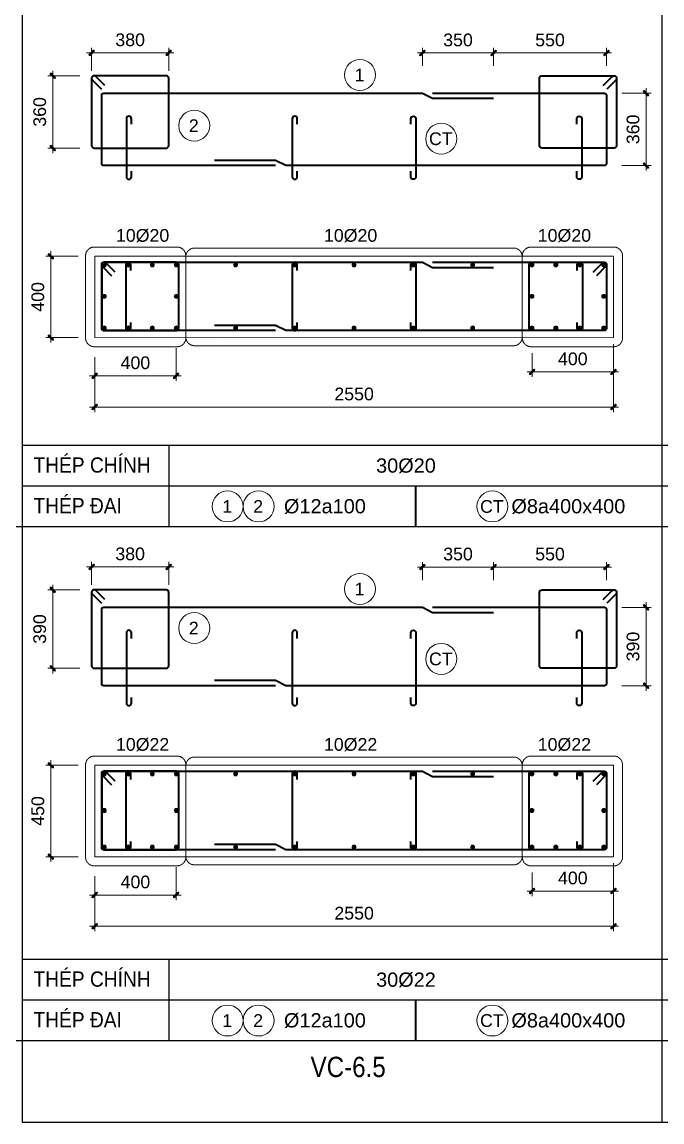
# Model space of a CAD drawing. Header units: millimetres. Extents: x -146909 to 4830753, y -683702 to -336947.
# Drawn here: x 4730906 to 4734052, y -446305 to -440897 of the extents above; entities that cross this region are included whole.
import ezdxf
from ezdxf.enums import TextEntityAlignment as Align

# ---------------------------------------------------------------- set-up
doc = ezdxf.new("R2010")
doc.units = ezdxf.units.MM
doc.header["$MEASUREMENT"] = 0
doc.linetypes.add('HIDDEN', pattern=[0.375, 0.25, -0.125])
doc.layers.get('0').update_dxf_attribs({"lineweight": 9})
doc.layers.get('Defpoints').update_dxf_attribs({"color": 10, "lineweight": 0})
for name, color, linetype, lineweight in [("'S_General_Cont_1 Thin", 1, 'Continuous', 18), ("'S_General_Text_3_Member name", 3, 'Continuous', 35), ('CDAI', 3, 'Continuous', 40), ('chunho.q', 1, 'Continuous', 13), ('CTHEP', 4, 'Continuous', 50), ('DBAO', 2, 'Continuous', 13), ('DMo', 9, 'HIDDEN', 9), ('KTH', 154, 'Continuous', 9), ('STICK', 1, 'Continuous', 9)]:
    doc.layers.add(name, color=color, linetype=linetype, lineweight=lineweight)
for name, color, linetype in [('DM', 1, 'Continuous'), ('TBL', 1, 'Continuous'), ('TX', 214, 'Continuous')]:
    doc.layers.add(name, color=color, linetype=linetype)
doc.styles.add('arial', font='arial.ttf', dxfattribs={"width": 0.85})
doc.styles.add('TTP-HelCon', font='arial.ttf')
doc.dimstyles.new('TTP-25', dxfattribs={"dimscale": 25, "dimtxt": 2.5, "dimasz": 1, "dimexe": 1, "dimexo": 1, "dimgap": 0.09, "dimtad": 0, "dimdec": 4, "dimrnd": 10, "dimzin": 9, "dimdsep": 46, "dimtxsty": 'TTP-HelCon', "dimblk": 'Stick', "dimcen": 0.09, "dimdle": 1.5, "dimclrd": 256, "dimclre": 256, "dimclrt": 1, "dimadec": 0, "dimazin": 0, "dimtfac": 1, "dimtdec": 4, "dimtmove": 0, "dimatfit": 3, "dimldrblk": 'ARCHTICK', "dimfxl": 1, "dimtvp": 1, "dimtolj": 1, "dimtzin": 0, "dimarcsym": 0})

# ---------------------------------------------------------------- blocks, each defined once
blk = doc.blocks.new('sign of slab')
at = {"layer": "'S_General_Cont_1 Thin"}
blk.add_circle((-10, 0), 475, dxfattribs=at)
at = {"layer": "'S_General_Text_3_Member name", "style": 'arial'}
blk.add_attdef('S', text='', height=250, dxfattribs=at).set_placement((-23, -1), align=Align.MIDDLE_CENTER)
blk = doc.blocks.new('Stick')
at = {"layer": 'STICK'}
h = blk.add_hatch(color=256, dxfattribs=at)
edge = h.paths.add_edge_path()
edge.add_line((0.3, 0.5), (-0.5, -0.3))
edge.add_arc((-0.4, -0.4), 0.141, 135, 315)
edge.add_line((-0.3, -0.5), (0.5, 0.3))
edge.add_arc((0.4, 0.4), 0.141, 315, 495)
blk.add_line((1, 0), (-1, 0), dxfattribs=at)
blk.add_lwpolyline([(0.3, 0.5), (-0.5, -0.3, 1), (-0.3, -0.5), (0.5, 0.3, 1), (0.3, 0.5, 1)], format="xyb", dxfattribs=at)
blk = doc.blocks.new('*D236')
at = {"layer": 'Defpoints', "color": 0, "transparency": 16777216}
for p in [(400, -26.3), (0, -71.3), (0, -188.1)]:
    blk.add_point(p, dxfattribs=at)
at = {"layer": 'KTH', "lineweight": -2, "transparency": 16777216}
for p, q in [((400, -51.3), (400, -213.1)), ((0, -96.3), (0, -213.1)), ((375, -188.1), (25, -188.1))]:
    blk.add_line(p, q, dxfattribs=at)
at = {"layer": 'KTH', "lineweight": -2, "transparency": 16777216, "xscale": 25, "yscale": 25, "zscale": 25, "rotation": 180}
blk.add_blockref('Stick', (0, -188.1), dxfattribs=at)
at = {"layer": 'KTH', "lineweight": -2, "transparency": 16777216, "xscale": 25, "yscale": 25, "zscale": 25}
blk.add_blockref('Stick', (400, -188.1), dxfattribs=at)
at = {"layer": 'KTH', "color": 1, "transparency": 16777216, "insert": (200, -124.3), "char_height": 62.5, "attachment_point": 5, "style": 'TTP-HelCon'}
blk.add_mtext('\\A1;400', dxfattribs=at)
blk = doc.blocks.new('_ArchTick')
at = {"color": 0, "linetype": 'ByBlock', "const_width": 0.15}
blk.add_lwpolyline([(-0.5, -0.5), (0.5, 0.5)], dxfattribs=at)
blk = doc.blocks.new('*D237')
at = {"layer": 'Defpoints', "color": 0, "transparency": 16777216}
for p in [(2150, -51.9), (2550, -6.9), (2150, -168.7)]:
    blk.add_point(p, dxfattribs=at)
at = {"layer": 'KTH', "lineweight": -2, "transparency": 16777216}
for p, q in [((2550, -31.9), (2550, -193.7)), ((2150, -76.9), (2150, -193.7)), ((2525, -168.7), (2175, -168.7))]:
    blk.add_line(p, q, dxfattribs=at)
at = {"layer": 'KTH', "lineweight": -2, "transparency": 16777216, "xscale": 25, "yscale": 25, "zscale": 25, "rotation": 180}
blk.add_blockref('Stick', (2150, -168.7), dxfattribs=at)
at = {"layer": 'KTH', "lineweight": -2, "transparency": 16777216, "xscale": 25, "yscale": 25, "zscale": 25}
blk.add_blockref('Stick', (2550, -168.7), dxfattribs=at)
at = {"layer": 'KTH', "color": 1, "transparency": 16777216, "insert": (2350, -104.9), "char_height": 62.5, "attachment_point": 5, "style": 'TTP-HelCon'}
blk.add_mtext('\\A1;400', dxfattribs=at)
blk = doc.blocks.new('*D238')
at = {"layer": 'Defpoints', "color": 0, "transparency": 16777216}
for p in [(0, -135.3), (2550, -112.8), (2550, -341.6)]:
    blk.add_point(p, dxfattribs=at)
at = {"layer": 'KTH', "lineweight": -2, "transparency": 16777216}
for p, q in [((0, -160.3), (0, -366.6)), ((2550, -137.8), (2550, -366.6)), ((25, -341.6), (2525, -341.6))]:
    blk.add_line(p, q, dxfattribs=at)
at = {"layer": 'KTH', "lineweight": -2, "transparency": 16777216, "xscale": 25, "yscale": 25, "zscale": 25, "rotation": 180}
blk.add_blockref('Stick', (0, -341.6), dxfattribs=at)
at = {"layer": 'KTH', "lineweight": -2, "transparency": 16777216, "xscale": 25, "yscale": 25, "zscale": 25}
blk.add_blockref('Stick', (2550, -341.6), dxfattribs=at)
at = {"layer": 'KTH', "color": 1, "transparency": 16777216, "insert": (1275, -277.8), "char_height": 62.5, "attachment_point": 5, "style": 'TTP-HelCon'}
blk.add_mtext('\\A1;2550', dxfattribs=at)
blk = doc.blocks.new('*D239')
at = {"layer": 'Defpoints', "color": 0, "transparency": 16777216}
for p in [(-55.8, 400), (-215.7, 0), (-55.8, 0)]:
    blk.add_point(p, dxfattribs=at)
at = {"layer": 'KTH', "lineweight": -2, "transparency": 16777216}
for p, q in [((-80.8, 400), (-240.7, 400)), ((-215.7, 375), (-215.7, 25)), ((-80.8, 0), (-240.7, 0))]:
    blk.add_line(p, q, dxfattribs=at)
at = {"layer": 'KTH', "lineweight": -2, "transparency": 16777216, "xscale": 25, "yscale": 25, "zscale": 25}
for p, rotation in [((-215.7, 400), 90), ((-215.7, 0), 270)]:
    blk.add_blockref('Stick', p, dxfattribs=dict(at, rotation=rotation))
at = {"layer": 'KTH', "color": 1, "transparency": 16777216, "insert": (-279.5, 200), "char_height": 62.5, "attachment_point": 5, "rotation": 90, "style": 'TTP-HelCon'}
blk.add_mtext('\\A1;400', dxfattribs=at)
blk = doc.blocks.new('*U201')
at = {"layer": 'CTHEP', "ltscale": 0.02, "const_width": 10}
blk.add_lwpolyline([(0, 5, -1), (0, -5, -1)], format="xyb", close=True, dxfattribs=at)
at = {"layer": 'Defpoints', "color": 1}
blk.add_circle((0, 0), 10, dxfattribs=at)
blk = doc.blocks.new('*U202')
at = {"layer": 'CDAI', "color": 0, "linetype": 'ByBlock', "lineweight": -2, "transparency": 16777216}
for p in [(0, 0), (118, 0), (236, 0), (354, 0)]:
    blk.add_blockref('*U201', p, dxfattribs=at)
blk = doc.blocks.new('*U199')
at = {"layer": 'CTHEP', "ltscale": 0.02, "const_width": 10}
blk.add_lwpolyline([(0, 5, -1), (0, -5, -1)], format="xyb", close=True, dxfattribs=at)
at = {"layer": 'Defpoints', "color": 1}
blk.add_circle((0, 0), 10, dxfattribs=at)
blk = doc.blocks.new('*U200')
at = {"layer": 'CDAI', "color": 0, "linetype": 'ByBlock', "lineweight": -2, "transparency": 16777216}
blk.add_blockref('*U199', (0, 0), dxfattribs=at)
blk = doc.blocks.new('*U203')
at = {"layer": 'CTHEP', "ltscale": 0.02, "const_width": 10}
blk.add_lwpolyline([(0, 5, -1), (0, -5, -1)], format="xyb", close=True, dxfattribs=at)
at = {"layer": 'Defpoints', "color": 1}
blk.add_circle((0, 0), 10, dxfattribs=at)
blk = doc.blocks.new('*U204')
at = {"layer": 'CDAI', "color": 0, "linetype": 'ByBlock', "lineweight": -2, "transparency": 16777216}
for p in [(0, 0), (118, 0), (236, 0), (354, 0)]:
    blk.add_blockref('*U203', p, dxfattribs=at)
blk = doc.blocks.new('*U205')
at = {"layer": 'CTHEP', "ltscale": 0.02, "const_width": 10}
blk.add_lwpolyline([(0, 5, -1), (0, -5, -1)], format="xyb", close=True, dxfattribs=at)
at = {"layer": 'Defpoints', "color": 1}
blk.add_circle((0, 0), 10, dxfattribs=at)
blk = doc.blocks.new('*U206')
at = {"layer": 'CDAI', "color": 0, "linetype": 'ByBlock', "lineweight": -2, "transparency": 16777216}
blk.add_blockref('*U205', (0, 0), dxfattribs=at)
blk = doc.blocks.new('*U209')
at = {"layer": 'CTHEP', "ltscale": 0.02, "const_width": 10}
blk.add_lwpolyline([(0, 5, -1), (0, -5, -1)], format="xyb", close=True, dxfattribs=at)
at = {"layer": 'Defpoints', "color": 1}
blk.add_circle((0, 0), 10, dxfattribs=at)
blk = doc.blocks.new('*U210')
at = {"layer": 'CDAI', "color": 0, "linetype": 'ByBlock', "lineweight": -2, "transparency": 16777216}
for p in [(0, 0), (118, 0), (236, 0), (354, 0)]:
    blk.add_blockref('*U209', p, dxfattribs=at)
blk = doc.blocks.new('*U207')
at = {"layer": 'CTHEP', "ltscale": 0.02, "const_width": 10}
blk.add_lwpolyline([(0, 5, -1), (0, -5, -1)], format="xyb", close=True, dxfattribs=at)
at = {"layer": 'Defpoints', "color": 1}
blk.add_circle((0, 0), 10, dxfattribs=at)
blk = doc.blocks.new('*U208')
at = {"layer": 'CDAI', "color": 0, "linetype": 'ByBlock', "lineweight": -2, "transparency": 16777216}
blk.add_blockref('*U207', (0, 0), dxfattribs=at)
blk = doc.blocks.new('*U211')
at = {"layer": 'CTHEP', "ltscale": 0.02, "const_width": 10}
blk.add_lwpolyline([(0, 5, -1), (0, -5, -1)], format="xyb", close=True, dxfattribs=at)
at = {"layer": 'Defpoints', "color": 1}
blk.add_circle((0, 0), 10, dxfattribs=at)
blk = doc.blocks.new('*U212')
at = {"layer": 'CDAI', "color": 0, "linetype": 'ByBlock', "lineweight": -2, "transparency": 16777216}
for p in [(0, 0), (118, 0), (236, 0), (354, 0)]:
    blk.add_blockref('*U211', p, dxfattribs=at)
blk = doc.blocks.new('*U197')
at = {"layer": 'CTHEP', "ltscale": 0.02, "const_width": 10}
blk.add_lwpolyline([(0, 5, -1), (0, -5, -1)], format="xyb", close=True, dxfattribs=at)
at = {"layer": 'Defpoints', "color": 1}
blk.add_circle((0, 0), 10, dxfattribs=at)
blk = doc.blocks.new('*U198')
at = {"layer": 'CDAI', "color": 0, "linetype": 'ByBlock', "lineweight": -2, "transparency": 16777216}
blk.add_blockref('*U197', (0, 0), dxfattribs=at)
blk = doc.blocks.new('*U193')
at = {"layer": 'CTHEP', "ltscale": 0.02, "const_width": 10}
blk.add_lwpolyline([(0, 5, -1), (0, -5, -1)], format="xyb", close=True, dxfattribs=at)
at = {"layer": 'Defpoints', "color": 1}
blk.add_circle((0, 0), 10, dxfattribs=at)
blk = doc.blocks.new('*U194')
at = {"layer": 'CDAI', "color": 0, "linetype": 'ByBlock', "lineweight": -2, "transparency": 16777216}
for p in [(0, 0), (291.25, 0), (582.5, 0), (873.75, 0), (1165, 0), (1456.25, 0), (1747.5, 0)]:
    blk.add_blockref('*U193', p, dxfattribs=at)
blk = doc.blocks.new('*U195')
at = {"layer": 'CTHEP', "ltscale": 0.02, "const_width": 10}
blk.add_lwpolyline([(0, 5, -1), (0, -5, -1)], format="xyb", close=True, dxfattribs=at)
at = {"layer": 'Defpoints', "color": 1}
blk.add_circle((0, 0), 10, dxfattribs=at)
blk = doc.blocks.new('*U196')
at = {"layer": 'CDAI', "color": 0, "linetype": 'ByBlock', "lineweight": -2, "transparency": 16777216}
for p in [(0, 0), (291.25, 0), (582.5, 0), (873.75, 0), (1165, 0), (1456.25, 0), (1747.5, 0)]:
    blk.add_blockref('*U195', p, dxfattribs=at)
blk = doc.blocks.new('*D240')
at = {"layer": 'Defpoints', "color": 0, "transparency": 16777216}
for p in [(2515.5, 1399.2), (1960.6, 1310.4), (2515.5, 1310.4)]:
    blk.add_point(p, dxfattribs=at)
at = {"layer": 'KTH', "lineweight": -2, "transparency": 16777216}
for p, q in [((1960.6, 1335.4), (1960.6, 1424.2)), ((2515.5, 1335.4), (2515.5, 1424.2)), ((1985.6, 1399.2), (2490.5, 1399.2))]:
    blk.add_line(p, q, dxfattribs=at)
at = {"layer": 'KTH', "lineweight": -2, "transparency": 16777216, "xscale": 25, "yscale": 25, "zscale": 25, "rotation": 180}
blk.add_blockref('Stick', (1960.6, 1399.2), dxfattribs=at)
at = {"layer": 'KTH', "lineweight": -2, "transparency": 16777216, "xscale": 25, "yscale": 25, "zscale": 25}
blk.add_blockref('Stick', (2515.5, 1399.2), dxfattribs=at)
at = {"layer": 'KTH', "color": 1, "transparency": 16777216, "insert": (2238, 1463), "char_height": 62.5, "attachment_point": 5, "style": 'TTP-HelCon'}
blk.add_mtext('\\A1;550', dxfattribs=at)
blk = doc.blocks.new('*D241')
at = {"layer": 'Defpoints', "color": 0, "transparency": 16777216}
for p in [(1610.8, 1399.2), (1610.8, 1310.4), (1960.6, 1310.4)]:
    blk.add_point(p, dxfattribs=at)
at = {"layer": 'KTH', "lineweight": -2, "transparency": 16777216}
for p, q in [((1610.8, 1335.4), (1610.8, 1424.2)), ((1960.6, 1335.4), (1960.6, 1424.2)), ((1935.6, 1399.2), (1635.8, 1399.2))]:
    blk.add_line(p, q, dxfattribs=at)
at = {"layer": 'KTH', "lineweight": -2, "transparency": 16777216, "xscale": 25, "yscale": 25, "zscale": 25, "rotation": 180}
blk.add_blockref('Stick', (1610.8, 1399.2), dxfattribs=at)
at = {"layer": 'KTH', "lineweight": -2, "transparency": 16777216, "xscale": 25, "yscale": 25, "zscale": 25}
blk.add_blockref('Stick', (1960.6, 1399.2), dxfattribs=at)
at = {"layer": 'KTH', "color": 1, "transparency": 16777216, "insert": (1785.7, 1463), "char_height": 62.5, "attachment_point": 5, "style": 'TTP-HelCon'}
blk.add_mtext('\\A1;350', dxfattribs=at)
blk = doc.blocks.new('*D242')
at = {"layer": 'Defpoints', "color": 0, "transparency": 16777216}
for p in [(2565.3, 1201.3), (2565.3, 845.8), (2710.1, 845.8)]:
    blk.add_point(p, dxfattribs=at)
at = {"layer": 'KTH', "lineweight": -2, "transparency": 16777216}
for p, q in [((2590.3, 1201.3), (2735.1, 1201.3)), ((2710.1, 1176.3), (2710.1, 870.8)), ((2590.3, 845.8), (2735.1, 845.8))]:
    blk.add_line(p, q, dxfattribs=at)
at = {"layer": 'KTH', "lineweight": -2, "transparency": 16777216, "xscale": 25, "yscale": 25, "zscale": 25}
for p, rotation in [((2710.1, 1201.3), 90), ((2710.1, 845.8), 270)]:
    blk.add_blockref('Stick', p, dxfattribs=dict(at, rotation=rotation))
at = {"layer": 'KTH', "color": 1, "transparency": 16777216, "insert": (2646.2, 1023.6), "char_height": 62.5, "attachment_point": 5, "rotation": 90, "style": 'TTP-HelCon'}
blk.add_mtext('\\A1;360', dxfattribs=at)
blk = doc.blocks.new('*D243')
at = {"layer": 'Defpoints', "color": 0, "transparency": 16777216}
for p in [(-47.9, 1287.2), (-206.2, 931.7), (-47.9, 931.7)]:
    blk.add_point(p, dxfattribs=at)
at = {"layer": 'KTH', "lineweight": -2, "transparency": 16777216}
for p, q in [((-72.9, 1287.2), (-231.2, 1287.2)), ((-206.2, 1262.2), (-206.2, 956.7)), ((-72.9, 931.7), (-231.2, 931.7))]:
    blk.add_line(p, q, dxfattribs=at)
at = {"layer": 'KTH', "lineweight": -2, "transparency": 16777216, "xscale": 25, "yscale": 25, "zscale": 25}
for p, rotation in [((-206.2, 1287.2), 90), ((-206.2, 931.7), 270)]:
    blk.add_blockref('Stick', p, dxfattribs=dict(at, rotation=rotation))
at = {"layer": 'KTH', "color": 1, "transparency": 16777216, "insert": (-270.1, 1109.5), "char_height": 62.5, "attachment_point": 5, "rotation": 90, "style": 'TTP-HelCon'}
blk.add_mtext('\\A1;360', dxfattribs=at)
blk = doc.blocks.new('*D244')
at = {"layer": 'Defpoints', "color": 0, "transparency": 16777216}
for p in [(363.7, 1399.9), (-15.3, 1287.2), (363.7, 1287.2)]:
    blk.add_point(p, dxfattribs=at)
at = {"layer": 'KTH', "lineweight": -2, "transparency": 16777216}
for p, q in [((-15.3, 1312.2), (-15.3, 1424.9)), ((363.7, 1312.2), (363.7, 1424.9)), ((9.7, 1399.9), (338.7, 1399.9))]:
    blk.add_line(p, q, dxfattribs=at)
at = {"layer": 'KTH', "lineweight": -2, "transparency": 16777216, "xscale": 25, "yscale": 25, "zscale": 25, "rotation": 180}
blk.add_blockref('Stick', (-15.3, 1399.9), dxfattribs=at)
at = {"layer": 'KTH', "lineweight": -2, "transparency": 16777216, "xscale": 25, "yscale": 25, "zscale": 25}
blk.add_blockref('Stick', (363.7, 1399.9), dxfattribs=at)
at = {"layer": 'KTH', "color": 1, "transparency": 16777216, "insert": (174.2, 1463.7), "char_height": 62.5, "attachment_point": 5, "style": 'TTP-HelCon'}
blk.add_mtext('\\A1;380', dxfattribs=at)
blk = doc.blocks.new('*D116')
at = {"layer": 'Defpoints', "color": 0, "transparency": 16777216}
for p in [(4475169.2, -464851), (4474769.2, -464896), (4474769.2, -465012.8)]:
    blk.add_point(p, dxfattribs=at)
at = {"layer": 'KTH', "lineweight": -2, "transparency": 16777216}
for p, q in [((4475169.2, -464876), (4475169.2, -465037.8)), ((4474769.2, -464921), (4474769.2, -465037.8)), ((4475144.2, -465012.8), (4474794.2, -465012.8))]:
    blk.add_line(p, q, dxfattribs=at)
at = {"layer": 'KTH', "lineweight": -2, "transparency": 16777216, "xscale": 25, "yscale": 25, "zscale": 25, "rotation": 180}
blk.add_blockref('Stick', (4474769.2, -465012.8), dxfattribs=at)
at = {"layer": 'KTH', "lineweight": -2, "transparency": 16777216, "xscale": 25, "yscale": 25, "zscale": 25}
blk.add_blockref('Stick', (4475169.2, -465012.8), dxfattribs=at)
at = {"layer": 'KTH', "color": 1, "transparency": 16777216, "insert": (4474969.2, -464949), "char_height": 62.5, "attachment_point": 5, "style": 'TTP-HelCon'}
blk.add_mtext('\\A1;400', dxfattribs=at)
blk = doc.blocks.new('*D117')
at = {"layer": 'Defpoints', "color": 0, "transparency": 16777216}
for p in [(4477319.2, -464831.5), (4476919.2, -464876.5), (4476919.2, -464993.3)]:
    blk.add_point(p, dxfattribs=at)
at = {"layer": 'KTH', "lineweight": -2, "transparency": 16777216}
for p, q in [((4477319.2, -464856.5), (4477319.2, -465018.3)), ((4476919.2, -464901.5), (4476919.2, -465018.3)), ((4477294.2, -464993.3), (4476944.2, -464993.3))]:
    blk.add_line(p, q, dxfattribs=at)
at = {"layer": 'KTH', "lineweight": -2, "transparency": 16777216, "xscale": 25, "yscale": 25, "zscale": 25, "rotation": 180}
blk.add_blockref('Stick', (4476919.2, -464993.3), dxfattribs=at)
at = {"layer": 'KTH', "lineweight": -2, "transparency": 16777216, "xscale": 25, "yscale": 25, "zscale": 25}
blk.add_blockref('Stick', (4477319.2, -464993.3), dxfattribs=at)
at = {"layer": 'KTH', "color": 1, "transparency": 16777216, "insert": (4477119.2, -464929.5), "char_height": 62.5, "attachment_point": 5, "style": 'TTP-HelCon'}
blk.add_mtext('\\A1;400', dxfattribs=at)
blk = doc.blocks.new('*D118')
at = {"layer": 'Defpoints', "color": 0, "transparency": 16777216}
for p in [(4474769.2, -464959.9), (4477319.2, -464937.4), (4477319.2, -465166.3)]:
    blk.add_point(p, dxfattribs=at)
at = {"layer": 'KTH', "lineweight": -2, "transparency": 16777216}
for p, q in [((4477319.2, -464962.4), (4477319.2, -465191.3)), ((4474769.2, -464984.9), (4474769.2, -465191.3)), ((4474794.2, -465166.3), (4477294.2, -465166.3))]:
    blk.add_line(p, q, dxfattribs=at)
at = {"layer": 'KTH', "lineweight": -2, "transparency": 16777216, "xscale": 25, "yscale": 25, "zscale": 25, "rotation": 180}
blk.add_blockref('Stick', (4474769.2, -465166.3), dxfattribs=at)
at = {"layer": 'KTH', "lineweight": -2, "transparency": 16777216, "xscale": 25, "yscale": 25, "zscale": 25}
blk.add_blockref('Stick', (4477319.2, -465166.3), dxfattribs=at)
at = {"layer": 'KTH', "color": 1, "transparency": 16777216, "insert": (4476044.2, -465102.5), "char_height": 62.5, "attachment_point": 5, "style": 'TTP-HelCon'}
blk.add_mtext('\\A1;2550', dxfattribs=at)
blk = doc.blocks.new('*D119')
at = {"layer": 'Defpoints', "color": 0, "transparency": 16777216}
for p in [(4474713.4, -464374.7), (4474553.5, -464824.7), (4474713.4, -464824.7)]:
    blk.add_point(p, dxfattribs=at)
at = {"layer": 'KTH', "lineweight": -2, "transparency": 16777216}
for p, q in [((4474688.4, -464374.7), (4474528.5, -464374.7)), ((4474553.5, -464399.7), (4474553.5, -464799.7)), ((4474688.4, -464824.7), (4474528.5, -464824.7))]:
    blk.add_line(p, q, dxfattribs=at)
at = {"layer": 'KTH', "lineweight": -2, "transparency": 16777216, "xscale": 25, "yscale": 25, "zscale": 25}
for p, rotation in [((4474553.5, -464374.7), 90), ((4474553.5, -464824.7), 270)]:
    blk.add_blockref('Stick', p, dxfattribs=dict(at, rotation=rotation))
at = {"layer": 'KTH', "color": 1, "transparency": 16777216, "insert": (4474489.7, -464599.7), "char_height": 62.5, "attachment_point": 5, "rotation": 90, "style": 'TTP-HelCon'}
blk.add_mtext('\\A1;450', dxfattribs=at)
blk = doc.blocks.new('*U122')
at = {"layer": 'CTHEP', "ltscale": 0.02, "const_width": 10}
blk.add_lwpolyline([(0, 5, -1), (0, -5, -1)], format="xyb", close=True, dxfattribs=at)
at = {"layer": 'Defpoints', "color": 1}
blk.add_circle((0, 0), 10, dxfattribs=at)
blk = doc.blocks.new('*U123')
at = {"layer": 'CDAI', "color": 0, "linetype": 'ByBlock', "lineweight": -2, "transparency": 16777216}
for p in [(0, 0), (118, 0), (236, 0), (354, 0)]:
    blk.add_blockref('*U122', p, dxfattribs=at)
blk = doc.blocks.new('*U120')
at = {"layer": 'CTHEP', "ltscale": 0.02, "const_width": 10}
blk.add_lwpolyline([(0, 5, -1), (0, -5, -1)], format="xyb", close=True, dxfattribs=at)
at = {"layer": 'Defpoints', "color": 1}
blk.add_circle((0, 0), 10, dxfattribs=at)
blk = doc.blocks.new('*U121')
at = {"layer": 'CDAI', "color": 0, "linetype": 'ByBlock', "lineweight": -2, "transparency": 16777216}
blk.add_blockref('*U120', (0, 0), dxfattribs=at)
blk = doc.blocks.new('*U124')
at = {"layer": 'CTHEP', "ltscale": 0.02, "const_width": 10}
blk.add_lwpolyline([(0, 5, -1), (0, -5, -1)], format="xyb", close=True, dxfattribs=at)
at = {"layer": 'Defpoints', "color": 1}
blk.add_circle((0, 0), 10, dxfattribs=at)
blk = doc.blocks.new('*U125')
at = {"layer": 'CDAI', "color": 0, "linetype": 'ByBlock', "lineweight": -2, "transparency": 16777216}
for p in [(0, 0), (118, 0), (236, 0), (354, 0)]:
    blk.add_blockref('*U124', p, dxfattribs=at)
blk = doc.blocks.new('*U126')
at = {"layer": 'CTHEP', "ltscale": 0.02, "const_width": 10}
blk.add_lwpolyline([(0, 5, -1), (0, -5, -1)], format="xyb", close=True, dxfattribs=at)
at = {"layer": 'Defpoints', "color": 1}
blk.add_circle((0, 0), 10, dxfattribs=at)
blk = doc.blocks.new('*U127')
at = {"layer": 'CDAI', "color": 0, "linetype": 'ByBlock', "lineweight": -2, "transparency": 16777216}
blk.add_blockref('*U126', (0, 0), dxfattribs=at)
blk = doc.blocks.new('450')
at = {"layer": 'CDAI'}
for points in [[(100.2, -78), (55.8, -33.7, 0.668179), (34.5, -42.5), (34.5, -403, 0.414214), (47, -415.5), (401, -415.5, 0.414214), (413.5, -403), (413.5, -42.5, 0.414214), (401, -30), (47, -30, 0.668179), (38.2, -51.3), (82.5, -95.7)], [(177.5, -70), (177.5, -42.5, 1), (152.5, -42.5), (152.5, -403, 1), (177.5, -403), (177.5, -375.5)]]:
    blk.add_lwpolyline(points, format="xyb", dxfattribs=at)
at = {"layer": 'DMo', "color": 6, "ltscale": 10}
blk.add_lwpolyline([(-44.8, 2.3), (-44.8, -452.1, 0.414214), (-1.8, -495), (404.8, -495, 0.414214), (447.7, -452.1), (447.7, 2.3, 0.414214), (404.8, 45.3), (-1.8, 45.3, 0.414214)], format="xyb", close=True, dxfattribs=at)
at = {"layer": 'CDAI', "color": 214}
blk.add_blockref('*U125', (47, -42.5), dxfattribs=at)
at = {"layer": 'CDAI', "color": 214, "xscale": -1, "rotation": 180}
for name, p in [('*U121', (47, -222.8)), ('*U123', (47, -403))]:
    blk.add_blockref(name, p, dxfattribs=at)
at = {"layer": 'CDAI', "color": 214, "rotation": 180}
blk.add_blockref('*U127', (401, -222.8), dxfattribs=at)
blk = doc.blocks.new('*U214')
at = {"layer": 'CTHEP', "ltscale": 0.02, "const_width": 10}
blk.add_lwpolyline([(0, 5, -1), (0, -5, -1)], format="xyb", close=True, dxfattribs=at)
at = {"layer": 'Defpoints', "color": 1}
blk.add_circle((0, 0), 10, dxfattribs=at)
blk = doc.blocks.new('*U215')
at = {"layer": 'CDAI', "color": 0, "linetype": 'ByBlock', "lineweight": -2, "transparency": 16777216}
for p in [(0, 0), (291.25, 0), (582.5, 0), (873.75, 0), (1165, 0), (1456.25, 0), (1747.5, 0)]:
    blk.add_blockref('*U214', p, dxfattribs=at)
blk = doc.blocks.new('THEP CHINH COT HOANG')
at = {"layer": 'CDAI', "ltscale": 0.02}
for points in [[(1904292.8, 361269.3), (1903448.1, 361269.3, -0.414214), (1903438.1, 361279.3), (1903438.1, 361644.8, -0.414214), (1903448.1, 361654.8), (1905014.4, 361654.8), (1905064.4, 361629.8), (1905364.2, 361629.8)], [(1905064.4, 361654.8), (1905909.1, 361654.8, -0.414214), (1905919.1, 361644.8), (1905919.1, 361279.3, -0.414214), (1905909.1, 361269.3), (1904342.8, 361269.3), (1904292.8, 361294.3), (1903993, 361294.3)]]:
    blk.add_lwpolyline(points, format="xyb", dxfattribs=at)
blk = doc.blocks.new('*U216')
at = {"layer": 'CTHEP', "ltscale": 0.02, "const_width": 10}
blk.add_lwpolyline([(0, 5, -1), (0, -5, -1)], format="xyb", close=True, dxfattribs=at)
at = {"layer": 'Defpoints', "color": 1}
blk.add_circle((0, 0), 10, dxfattribs=at)
blk = doc.blocks.new('*U217')
at = {"layer": 'CDAI', "color": 0, "linetype": 'ByBlock', "lineweight": -2, "transparency": 16777216}
for p in [(0, 0), (291.25, 0), (582.5, 0), (873.75, 0), (1165, 0), (1456.25, 0), (1747.5, 0)]:
    blk.add_blockref('*U216', p, dxfattribs=at)
blk = doc.blocks.new('*D128')
at = {"layer": 'Defpoints', "color": 0, "transparency": 16777216}
for p in [(4477284.7, -463400.5), (4476729.7, -463489.3), (4477284.7, -463489.3)]:
    blk.add_point(p, dxfattribs=at)
at = {"layer": 'KTH', "lineweight": -2, "transparency": 16777216}
for p, q in [((4476729.7, -463464.3), (4476729.7, -463375.5)), ((4476754.7, -463400.5), (4477259.7, -463400.5)), ((4477284.7, -463464.3), (4477284.7, -463375.5))]:
    blk.add_line(p, q, dxfattribs=at)
at = {"layer": 'KTH', "lineweight": -2, "transparency": 16777216, "xscale": 25, "yscale": 25, "zscale": 25, "rotation": 180}
blk.add_blockref('Stick', (4476729.7, -463400.5), dxfattribs=at)
at = {"layer": 'KTH', "lineweight": -2, "transparency": 16777216, "xscale": 25, "yscale": 25, "zscale": 25}
blk.add_blockref('Stick', (4477284.7, -463400.5), dxfattribs=at)
at = {"layer": 'KTH', "color": 1, "transparency": 16777216, "insert": (4477007.2, -463336.7), "char_height": 62.5, "attachment_point": 5, "style": 'TTP-HelCon'}
blk.add_mtext('\\A1;550', dxfattribs=at)
blk = doc.blocks.new('*D129')
at = {"layer": 'Defpoints', "color": 0, "transparency": 16777216}
for p in [(4476380, -463400.5), (4476380, -463489.3), (4476729.7, -463489.3)]:
    blk.add_point(p, dxfattribs=at)
at = {"layer": 'KTH', "lineweight": -2, "transparency": 16777216}
for p, q in [((4476380, -463464.3), (4476380, -463375.5)), ((4476704.7, -463400.5), (4476405, -463400.5)), ((4476729.7, -463464.3), (4476729.7, -463375.5))]:
    blk.add_line(p, q, dxfattribs=at)
at = {"layer": 'KTH', "lineweight": -2, "transparency": 16777216, "xscale": 25, "yscale": 25, "zscale": 25, "rotation": 180}
blk.add_blockref('Stick', (4476380, -463400.5), dxfattribs=at)
at = {"layer": 'KTH', "lineweight": -2, "transparency": 16777216, "xscale": 25, "yscale": 25, "zscale": 25}
blk.add_blockref('Stick', (4476729.7, -463400.5), dxfattribs=at)
at = {"layer": 'KTH', "color": 1, "transparency": 16777216, "insert": (4476554.9, -463336.6), "char_height": 62.5, "attachment_point": 5, "style": 'TTP-HelCon'}
blk.add_mtext('\\A1;350', dxfattribs=at)
blk = doc.blocks.new('*D130')
at = {"layer": 'Defpoints', "color": 0, "transparency": 16777216}
for p in [(4477335.9, -463598.4), (4477335.9, -463983.9), (4477479.3, -463983.9)]:
    blk.add_point(p, dxfattribs=at)
at = {"layer": 'KTH', "lineweight": -2, "transparency": 16777216}
for p, q in [((4477360.9, -463598.4), (4477504.3, -463598.4)), ((4477479.3, -463623.4), (4477479.3, -463958.9)), ((4477360.9, -463983.9), (4477504.3, -463983.9))]:
    blk.add_line(p, q, dxfattribs=at)
at = {"layer": 'KTH', "lineweight": -2, "transparency": 16777216, "xscale": 25, "yscale": 25, "zscale": 25}
for p, rotation in [((4477479.3, -463598.4), 90), ((4477479.3, -463983.9), 270)]:
    blk.add_blockref('Stick', p, dxfattribs=dict(at, rotation=rotation))
at = {"layer": 'KTH', "color": 1, "transparency": 16777216, "insert": (4477415.4, -463791.1), "char_height": 62.5, "attachment_point": 5, "rotation": 90, "style": 'TTP-HelCon'}
blk.add_mtext('\\A1;390', dxfattribs=at)
blk = doc.blocks.new('*D131')
at = {"layer": 'Defpoints', "color": 0, "transparency": 16777216}
for p in [(4474721.3, -463512.4), (4474563, -463897.9), (4474721.3, -463897.9)]:
    blk.add_point(p, dxfattribs=at)
at = {"layer": 'KTH', "lineweight": -2, "transparency": 16777216}
for p, q in [((4474696.3, -463512.4), (4474538, -463512.4)), ((4474563, -463537.4), (4474563, -463872.9)), ((4474696.3, -463897.9), (4474538, -463897.9))]:
    blk.add_line(p, q, dxfattribs=at)
at = {"layer": 'KTH', "lineweight": -2, "transparency": 16777216, "xscale": 25, "yscale": 25, "zscale": 25}
for p, rotation in [((4474563, -463512.4), 90), ((4474563, -463897.9), 270)]:
    blk.add_blockref('Stick', p, dxfattribs=dict(at, rotation=rotation))
at = {"layer": 'KTH', "color": 1, "transparency": 16777216, "insert": (4474499.1, -463705.2), "char_height": 62.5, "attachment_point": 5, "rotation": 90, "style": 'TTP-HelCon'}
blk.add_mtext('\\A1;390', dxfattribs=at)
blk = doc.blocks.new('*D132')
at = {"layer": 'Defpoints', "color": 0, "transparency": 16777216}
for p in [(4475132.8, -463399.8), (4474753.8, -463512.4), (4475132.8, -463512.4)]:
    blk.add_point(p, dxfattribs=at)
at = {"layer": 'KTH', "lineweight": -2, "transparency": 16777216}
for p, q in [((4474753.8, -463487.4), (4474753.8, -463374.8)), ((4474778.8, -463399.8), (4475107.8, -463399.8)), ((4475132.8, -463487.4), (4475132.8, -463374.8))]:
    blk.add_line(p, q, dxfattribs=at)
at = {"layer": 'KTH', "lineweight": -2, "transparency": 16777216, "xscale": 25, "yscale": 25, "zscale": 25, "rotation": 180}
blk.add_blockref('Stick', (4474753.8, -463399.8), dxfattribs=at)
at = {"layer": 'KTH', "lineweight": -2, "transparency": 16777216, "xscale": 25, "yscale": 25, "zscale": 25}
blk.add_blockref('Stick', (4475132.8, -463399.8), dxfattribs=at)
at = {"layer": 'KTH', "color": 1, "transparency": 16777216, "insert": (4474943.3, -463335.9), "char_height": 62.5, "attachment_point": 5, "style": 'TTP-HelCon'}
blk.add_mtext('\\A1;380', dxfattribs=at)
blk = doc.blocks.new('3')
at = {"layer": 'CDAI'}
for points in [[(50.33568, 1239.26716), (6.01548, 1283.58735, 0.6681786379), (-15.32335, 1274.74852), (-15.32335, 944.24852, 0.4142135624), (-2.82335, 931.74852), (351.17665, 931.74852, 0.4142135624), (363.67665, 944.24852), (363.67665, 1274.74852, 0.4142135624), (351.17665, 1287.24852), (-2.82335, 1287.24852, 0.6681786379), (-11.66219, 1265.90969), (32.65801, 1221.58949)], [(2499.66432, 1239.26716), (2543.98452, 1283.58735, -0.6681786379), (2565.32335, 1274.74852), (2565.32335, 944.24852, -0.4142135624), (2552.82335, 931.74852), (2198.82335, 931.74852, -0.4142135624), (2186.32335, 944.24852), (2186.32335, 1274.74852, -0.4142135624), (2198.82335, 1287.24852), (2552.82335, 1287.24852, -0.6681786379), (2561.66219, 1265.90969), (2517.34199, 1221.58949)], [(180.5, 1048.52278), (180.5, 1076.02278, 1), (155.5, 1076.02278), (155.5, 790.52278, 1), (180.5, 790.52278), (180.5, 818.02278)], [(995.83333, 1048.52278), (995.83333, 1076.02278, 1), (970.83333, 1076.02278), (970.83333, 790.52278, 1), (995.83333, 790.52278), (995.83333, 818.02278)], [(1554.16667, 1048.52278), (1554.16667, 1076.02278, -1), (1579.16667, 1076.02278), (1579.16667, 790.52278, -1), (1554.16667, 790.52278), (1554.16667, 818.02278)], [(2369.5, 1048.52278), (2369.5, 1076.02278, -1), (2394.5, 1076.02278), (2394.5, 790.52278, -1), (2369.5, 790.52278), (2369.5, 818.02278)], [(100.15903, 322.01864), (55.83883, 366.33883, 0.6681786379), (34.5, 357.5), (34.5, 47, 0.4142135624), (47, 34.5), (401, 34.5, 0.4142135624), (413.5, 47), (413.5, 357.5, 0.4142135624), (401, 370), (47, 370, 0.6681786379), (38.16117, 348.66117), (82.48136, 304.34097)], [(177.5, 330), (177.5, 357.5, 1), (152.5, 357.5), (152.5, 47, 1), (177.5, 47), (177.5, 74.5)], [(995.83333, 330), (995.83333, 357.5, 1), (970.83333, 357.5), (970.83333, 47, 1), (995.83333, 47), (995.83333, 74.5)], [(1554.16667, 330), (1554.16667, 357.5, -1), (1579.16667, 357.5), (1579.16667, 47, -1), (1554.16667, 47), (1554.16667, 74.5)], [(2449.34097, 322.01864), (2493.66117, 366.33883, -0.6681786379), (2515, 357.5), (2515, 47, -0.4142135624), (2502.5, 34.5), (2148.5, 34.5, -0.4142135624), (2136, 47), (2136, 357.5, -0.4142135624), (2148.5, 370), (2502.5, 370, -0.6681786379), (2511.33883, 348.66117), (2467.01864, 304.34097)], [(2372, 330), (2372, 357.5, -1), (2397, 357.5), (2397, 47, -1), (2372, 47), (2372, 74.5)]]:
    blk.add_lwpolyline(points, format="xyb", dxfattribs=at)
at = {"layer": 'CDAI', "ltscale": 0.02}
for points in [[(889.16858, 845.8025), (44.5, 845.8025, -0.4142135624), (34.5, 855.8025), (34.5, 1191.3025, -0.4142135624), (44.5, 1201.3025), (1610.83142, 1201.3025), (1660.83142, 1176.3025), (1960.56728, 1176.3025)], [(1660.83142, 1201.3025), (2505.5, 1201.3025, -0.4142135624), (2515.5, 1191.3025), (2515.5, 855.8025, -0.4142135624), (2505.5, 845.8025), (939.16858, 845.8025), (889.16858, 870.8025), (589.43272, 870.8025)], [(889.16858, 34.5), (44.5, 34.5, -0.4142135624), (34.5, 44.5), (34.5, 360, -0.4142135624), (44.5, 370), (1610.83142, 370), (1660.83142, 345), (1960.56728, 345)], [(1660.83142, 370), (2505.5, 370, -0.4142135624), (2515.5, 360), (2515.5, 44.5, -0.4142135624), (2505.5, 34.5), (939.16858, 34.5), (889.16858, 59.5), (589.43272, 59.5)]]:
    blk.add_lwpolyline(points, format="xyb", dxfattribs=at)
at = {"layer": 'DBAO'}
blk.add_lwpolyline([(630, -0.54015), (0, 0), (0, 400), (2550, 400), (2550, 0.01296), (630.00864, -0.54015)], dxfattribs=at)
at = {"layer": 'DMo', "color": 6, "ltscale": 10}
for points in [[(-44.77995, 402.34146), (-44.77995, -2.05517, 0.4142135624), (-1.84029, -44.99483), (404.78763, -44.99483, 0.4142135624), (447.72729, -2.05517), (447.72729, 402.34146, 0.4142135624), (404.78763, 445.28113), (-1.84029, 445.28113, 0.4142135624)], [(447.72729, 397.34146), (447.72729, 2.94483, 0.4142135624), (490.66695, -39.99483), (2058.83305, -39.99483, 0.4142135624), (2101.77271, 2.94483), (2101.77271, 397.34146, 0.4142135624), (2058.83305, 440.28113), (490.66695, 440.28113, 0.4142135624)], [(2594.27995, 402.34146), (2594.27995, -2.05517, -0.4142135624), (2551.34029, -44.99483), (2144.71237, -44.99483, -0.4142135624), (2101.77271, -2.05517), (2101.77271, 402.34146, -0.4142135624), (2144.71237, 445.28113), (2551.34029, 445.28113, -0.4142135624)]]:
    blk.add_lwpolyline(points, format="xyb", close=True, dxfattribs=at)
ref = blk.add_blockref('sign of slab', (1305.34819, 1291.36122), dxfattribs=dict(xscale=0.16, yscale=0.16, zscale=0.16))
ref.add_attrib('S', '1', dxfattribs={"layer": 'DM', "height": 62.5, "style": 'arial'}).set_placement((1301.59417, 1291.20433), align=Align.MIDDLE_CENTER)
ref = blk.add_blockref('sign of slab', (490.70834, 1041.94457), dxfattribs=dict(xscale=0.16, yscale=0.16, zscale=0.16))
ref.add_attrib('S', '2', dxfattribs={"layer": 'DM', "height": 62.5, "style": 'arial'}).set_placement((486.95432, 1041.78768), align=Align.MIDDLE_CENTER)
ref = blk.add_blockref('sign of slab', (1704.92411, 977.83674), dxfattribs=dict(xscale=0.16, yscale=0.16, zscale=0.16))
ref.add_attrib('S', 'CT', dxfattribs={"layer": 'DM', "height": 62.5, "style": 'arial'}).set_placement((1701.1701, 977.67985), align=Align.MIDDLE_CENTER)
at = {"layer": 'CDAI', "color": 214}
for name, p in [('*U204', (47, 357.5)), ('*U194', (401, 357.5))]:
    blk.add_blockref(name, p, dxfattribs=at)
at = {"layer": 'CDAI', "color": 214, "xscale": -1}
blk.add_blockref('*U212', (2502.5, 357.5), dxfattribs=at)
at = {"layer": 'CDAI', "color": 214, "xscale": -1, "rotation": 180}
for name, p in [('*U200', (47, 202.25)), ('*U198', (2148.5, 202.25)), ('*U202', (47, 47)), ('*U196', (401, 47))]:
    blk.add_blockref(name, p, dxfattribs=at)
at = {"layer": 'CDAI', "color": 214, "rotation": 180}
for name, p in [('*U206', (401, 202.25)), ('*U208', (2502.5, 202.25)), ('*U210', (2502.5, 47))]:
    blk.add_blockref(name, p, dxfattribs=at)
at = {"layer": 'KTH'}
for base, p1, p2, picture, middle in [((363.67665, 1399.87965), (-15.32335, 1287.24852), (363.67665, 1287.24852), '*D244', (174.17665, 1463.74391)), ((1610.83142, 1399.17993), (1960.56728, 1310.38038), (1610.83142, 1310.38038), '*D241', (1785.69935, 1463.04418))]:
    dim = blk.add_linear_dim(base=base, p1=p1, p2=p2, dimstyle='TTP-25', override={"dimtmove": 1}, dxfattribs=at)
    dim.commit()
    dim.dimension.update_dxf_attribs({"geometry": picture, "text_midpoint": middle})
for base, p1, p2, picture, middle in [((2515.5, 1399.17993), (1960.56728, 1310.38038), (2515.5, 1310.38038), '*D240', (2238.03364, 1463.00155)), ((2550, -341.61887), (0, -135.27002), (2550, -112.77002), '*D238', (1275, -277.79724))]:
    dim = blk.add_linear_dim(base=base, p1=p1, p2=p2, dimstyle='TTP-25', dxfattribs=at)
    dim.commit()
    dim.dimension.update_dxf_attribs({"geometry": picture, "text_midpoint": middle})
for base, p1, p2, picture, middle in [((-206.18719, 931.74852), (-47.85721, 1287.24852), (-47.85721, 931.74852), '*D243', (-270.05145, 1109.49852)), ((-215.68719, 0.00033), (-55.77995, 400), (-55.77995, 0.00033), '*D239', (-279.50882, 200.00017))]:
    dim = blk.add_linear_dim(base=base, p1=p1, p2=p2, angle=90, dimstyle='TTP-25', override={"dimtmove": 1}, dxfattribs=at)
    dim.commit()
    dim.dimension.update_dxf_attribs({"geometry": picture, "text_midpoint": middle})
for base, p1, p2, angle, picture, middle in [((2710.07933, 845.8025), (2565.32335, 1201.3025), (2565.32335, 845.8025), 90, '*D242', (2646.21507, 1023.5525)), ((0, -188.13564), (400, -26.32539), (0, -71.32539), 180, '*D236', (200, -124.31402)), ((2150, -168.67515), (2550, -6.8649), (2150, -51.8649), 180, '*D237', (2350, -104.85353))]:
    dim = blk.add_linear_dim(base=base, p1=p1, p2=p2, angle=angle, dimstyle='TTP-25', dxfattribs=at)
    dim.commit()
    dim.dimension.update_dxf_attribs({"geometry": picture, "text_midpoint": middle})
blk = doc.blocks.new('4')
at = {"layer": 'CDAI'}
for points in [[(50.33568, 1264.26716), (6.01548, 1308.58735, 0.6681786379), (-15.32335, 1299.74852), (-15.32335, 939.24852, 0.4142135624), (-2.82335, 926.74852), (351.17665, 926.74852, 0.4142135624), (363.67665, 939.24852), (363.67665, 1299.74852, 0.4142135624), (351.17665, 1312.24852), (-2.82335, 1312.24852, 0.6681786379), (-11.66219, 1290.90969), (32.65801, 1246.58949)], [(2499.66432, 1264.26716), (2543.98452, 1308.58735, -0.6681786379), (2565.32335, 1299.74852), (2565.32335, 939.24852, -0.4142135624), (2552.82335, 926.74852), (2198.82335, 926.74852, -0.4142135624), (2186.32335, 939.24852), (2186.32335, 1299.74852, -0.4142135624), (2198.82335, 1312.24852), (2552.82335, 1312.24852, -0.6681786379), (2561.66219, 1290.90969), (2517.34199, 1246.58949)], [(180.5, 1073.52278), (180.5, 1101.02278, 1), (155.5, 1101.02278), (155.5, 755.52278, 1), (180.5, 755.52278), (180.5, 783.02278)], [(995.83333, 1073.52278), (995.83333, 1101.02278, 1), (970.83333, 1101.02278), (970.83333, 755.52278, 1), (995.83333, 755.52278), (995.83333, 783.02278)], [(1554.16667, 1073.52278), (1554.16667, 1101.02278, -1), (1579.16667, 1101.02278), (1579.16667, 755.52278, -1), (1554.16667, 755.52278), (1554.16667, 783.02278)], [(2369.5, 1073.52278), (2369.5, 1101.02278, -1), (2394.5, 1101.02278), (2394.5, 755.52278, -1), (2369.5, 755.52278), (2369.5, 783.02278)], [(995.83333, 380), (995.83333, 407.5, 1), (970.83333, 407.5), (970.83333, 47, 1), (995.83333, 47), (995.83333, 74.5)], [(1554.16667, 380), (1554.16667, 407.5, -1), (1579.16667, 407.5), (1579.16667, 47, -1), (1554.16667, 47), (1554.16667, 74.5)]]:
    blk.add_lwpolyline(points, format="xyb", dxfattribs=at)
at = {"layer": 'DBAO'}
blk.add_lwpolyline([(630, -0.54015), (0, 0), (0, 450), (2550, 450), (2550, 0.01296), (630.00864, -0.54015)], dxfattribs=at)
at = {"layer": 'DMo', "color": 6, "ltscale": 10}
blk.add_lwpolyline([(447.72729, 447.34146), (447.72729, 2.94483, 0.4142135624), (490.66695, -39.99483), (2058.83305, -39.99483, 0.4142135624), (2101.77271, 2.94483), (2101.77271, 447.34146, 0.4142135624), (2058.83305, 490.28113), (490.66695, 490.28113, 0.4142135624)], format="xyb", close=True, dxfattribs=at)
ref = blk.add_blockref('sign of slab', (1305.34819, 1316.36122), dxfattribs=dict(xscale=0.16, yscale=0.16, zscale=0.16))
ref.add_attrib('S', '1', dxfattribs={"layer": 'DM', "height": 62.5, "style": 'arial'}).set_placement((1301.59417, 1316.20433), align=Align.MIDDLE_CENTER)
ref = blk.add_blockref('sign of slab', (490.70834, 1124.27897), dxfattribs=dict(xscale=0.16, yscale=0.16, zscale=0.16))
ref.add_attrib('S', '2', dxfattribs={"layer": 'DM', "height": 62.5, "style": 'arial'}).set_placement((486.95432, 1124.12208), align=Align.MIDDLE_CENTER)
ref = blk.add_blockref('sign of slab', (1704.92411, 972.83674), dxfattribs=dict(xscale=0.16, yscale=0.16, zscale=0.16))
ref.add_attrib('S', 'CT', dxfattribs={"layer": 'DM', "height": 62.5, "style": 'arial'}).set_placement((1701.1701, 972.67985), align=Align.MIDDLE_CENTER)
at = {"layer": 'CDAI'}
for p in [(-1903403.61598, -360428.47443), (-1903403.61598, -361234.77693)]:
    blk.add_blockref('THEP CHINH COT HOANG', p, dxfattribs=at)
at = {"layer": 'CDAI', "color": 214}
for name, p in [('450', (0, 450)), ('*U215', (401, 407.5))]:
    blk.add_blockref(name, p, dxfattribs=at)
at = {"layer": 'CDAI', "color": 214, "xscale": -1}
blk.add_blockref('450', (2549.5, 450), dxfattribs=at)
at = {"layer": 'CDAI', "color": 214, "xscale": -1, "rotation": 180}
blk.add_blockref('*U217', (401, 47), dxfattribs=at)
at = {"layer": 'KTH'}
for base, p1, p2, picture, middle in [((363.67665, 1424.87965), (-15.32335, 1312.24852), (363.67665, 1312.24852), '*D132', (174.17665, 1488.74391)), ((1610.83142, 1424.17993), (1960.56728, 1335.38038), (1610.83142, 1335.38038), '*D129', (1785.69935, 1488.04418))]:
    dim = blk.add_linear_dim(base=base, p1=p1, p2=p2, dimstyle='TTP-25', override={"dimtmove": 1}, dxfattribs=at)
    dim.commit()
    dim.dimension.update_dxf_attribs({"geometry": picture, "text_midpoint": middle, "insert": (-4474769.17264, 464824.66018)})
for base, p1, p2, picture, middle in [((2515.5, 1424.17993), (1960.56728, 1335.38038), (2515.5, 1335.38038), '*D128', (2238.03364, 1488.00155)), ((2550, -341.61887), (0, -135.27002), (2550, -112.77002), '*D118', (1275, -277.79724))]:
    dim = blk.add_linear_dim(base=base, p1=p1, p2=p2, dimstyle='TTP-25', dxfattribs=at)
    dim.commit()
    dim.dimension.update_dxf_attribs({"geometry": picture, "text_midpoint": middle, "insert": (-4474769.17264, 464824.66018)})
dim = blk.add_linear_dim(base=(-206.18719, 926.74852), p1=(-47.85721, 1312.24852), p2=(-47.85721, 926.74852), angle=90, dimstyle='TTP-25', override={"dimtmove": 1}, dxfattribs=at)
dim.commit()
dim.dimension.update_dxf_attribs({"geometry": '*D131', "text_midpoint": (-270.05145, 1119.49852), "insert": (-4474769.17264, 464824.66018)})
for base, p1, p2, angle, picture, middle in [((2710.07933, 840.8025), (2566.70575, 1226.3025), (2566.70575, 840.8025), 90, '*D130', (2646.21507, 1033.5525)), ((-215.68719, 0.00033), (-55.77995, 450), (-55.77995, 0.00033), 90, '*D119', (-279.50882, 225.00017)), ((0, -188.13564), (400, -26.32539), (0, -71.32539), 180, '*D116', (200, -124.31402)), ((2150, -168.67515), (2550, -6.8649), (2150, -51.8649), 180, '*D117', (2350, -104.85353))]:
    dim = blk.add_linear_dim(base=base, p1=p1, p2=p2, angle=angle, dimstyle='TTP-25', dxfattribs=at)
    dim.commit()
    dim.dimension.update_dxf_attribs({"geometry": picture, "text_midpoint": middle, "insert": (-4474769.17264, 464824.66018)})

msp = doc.modelspace()

# ---------------------------------------------------------------- linework, layer by layer
at = {"layer": 'CDAI', "color": 214}
for p, q in [((4732839.61652, -443177.76974), (4732839.61652, -443377.76974)), ((4732839.61652, -445705.45248), (4732839.61652, -445905.45248))]:
    msp.add_line(p, q, dxfattribs=at)
at = {"layer": 'TBL'}
for p, q in [((4730905.94272, -435794.72153), (4730905.94272, -446305.45248)), ((4734051.69619, -435794.72153), (4734051.69619, -446305.45248)), ((4730905.94272, -442977.76974), (4734051.69619, -442977.76974)), ((4731627.53686, -442977.76974), (4731627.53686, -443377.76974)), ((4734051.69619, -442977.76974), (4737197.44966, -442977.76974)), ((4727760.18925, -443377.76974), (4730905.94272, -443377.76974)), ((4730905.94272, -443377.76974), (4734051.69619, -443377.76974)), ((4734051.69619, -443377.76974), (4737197.44966, -443377.76974)), ((4730905.94272, -445505.45248), (4734051.69619, -445505.45248)), ((4731627.53686, -445505.45248), (4731627.53686, -445905.45248)), ((4734051.69619, -445505.45248), (4737197.44966, -445505.45248)), ((4727760.18925, -445905.45248), (4730905.94272, -445905.45248)), ((4730905.94272, -445905.45248), (4734051.69619, -445905.45248)), ((4734051.69619, -445905.45248), (4737197.44966, -445905.45248)), ((4730905.94272, -446305.45248), (4734051.69619, -446305.45248)), ((4734051.69619, -446305.45248), (4737197.44966, -446305.45248))]:
    msp.add_line(p, q, dxfattribs=at)
at = {"layer": 'TBL', "color": 8}
for p, q in [((4730905.94272, -443177.76974), (4734051.69619, -443177.76974)), ((4734051.69619, -443177.76974), (4737197.44966, -443177.76974)), ((4730905.94272, -445705.45248), (4734051.69619, -445705.45248)), ((4734051.69619, -445705.45248), (4737197.44966, -445705.45248))]:
    msp.add_line(p, q, dxfattribs=at)

# ---------------------------------------------------------------- block references
ref = msp.add_blockref('sign of slab', (4731918.3177, -443278.86584), dxfattribs=dict(xscale=0.16, yscale=0.16, zscale=0.16))
ref.add_attrib('S', '1', dxfattribs={"layer": 'DM', "height": 62.5, "style": 'arial'}).set_placement((4731914.56368, -443279.02274), align=Align.MIDDLE_CENTER)
ref = msp.add_blockref('sign of slab', (4732070.28328, -443278.86584), dxfattribs=dict(xscale=0.16, yscale=0.16, zscale=0.16))
ref.add_attrib('S', '2', dxfattribs={"layer": 'DM', "height": 62.5, "style": 'arial'}).set_placement((4732066.52927, -443279.02274), align=Align.MIDDLE_CENTER)
ref = msp.add_blockref('sign of slab', (4733219.37864, -443278.86584), dxfattribs=dict(xscale=0.16, yscale=0.16, zscale=0.16))
ref.add_attrib('S', 'CT', dxfattribs={"layer": 'DM', "height": 62.5, "style": 'arial'}).set_placement((4733215.62463, -443279.02274), align=Align.MIDDLE_CENTER)
ref = msp.add_blockref('sign of slab', (4731918.3177, -445806.54858), dxfattribs=dict(xscale=0.16, yscale=0.16, zscale=0.16))
ref.add_attrib('S', '1', dxfattribs={"layer": 'DM', "height": 62.5, "style": 'arial'}).set_placement((4731914.56368, -445806.70547), align=Align.MIDDLE_CENTER)
ref = msp.add_blockref('sign of slab', (4732070.28328, -445806.54858), dxfattribs=dict(xscale=0.16, yscale=0.16, zscale=0.16))
ref.add_attrib('S', '2', dxfattribs={"layer": 'DM', "height": 62.5, "style": 'arial'}).set_placement((4732066.52927, -445806.70547), align=Align.MIDDLE_CENTER)
ref = msp.add_blockref('sign of slab', (4733219.37864, -445806.54858), dxfattribs=dict(xscale=0.16, yscale=0.16, zscale=0.16))
ref.add_attrib('S', 'CT', dxfattribs={"layer": 'DM', "height": 62.5, "style": 'arial'}).set_placement((4733215.62463, -445806.70547), align=Align.MIDDLE_CENTER)
at = {"layer": 'KTH'}
for name, p in [('3', (4731263.31049, -442448.52188)), ('4', (4731263.31049, -445001.20462))]:
    msp.add_blockref(name, p, dxfattribs=at)

# ---------------------------------------------------------------- texts
at = {"layer": 'chunho.q', "color": 1, "style": 'arial'}
for s, p in [('10%%C20', (4731367.60294, -441977.35637)), ('10%%C20', (4732390.11954, -441977.35637)), ('10%%C20', (4733441.03849, -441977.35637)), ('10%%C22', (4731367.60294, -444480.03911)), ('10%%C22', (4732390.11954, -444480.03911)), ('10%%C22', (4733441.03849, -444480.03911))]:
    msp.add_text(s, height=62.5, dxfattribs=at).set_placement(p)
at = {"layer": 'TX', "color": 2, "style": 'arial', "width": 0.9}
for s, p in [('THÉP CHÍNH', (4730962.2015, -443075.08535)), ('THÉP ĐAI', (4730962.2015, -443275.08535)), ('THÉP CHÍNH', (4730962.2015, -445602.76809)), ('THÉP ĐAI', (4730962.2015, -445802.76809))]:
    msp.add_text(s, height=75, dxfattribs=at).set_placement(p, align=Align.MIDDLE_LEFT)
at = {"layer": 'TX', "color": 2, "style": 'arial'}
for s, p in [('30%%C20', (4732793.21555, -443077.76974)), ('%%C12a100', (4732394.79451, -443277.76974)), ('%%C8a400x400', (4733591.50352, -443277.76974)), ('30%%C22', (4732793.21555, -445605.45248)), ('%%C12a100', (4732394.79451, -445805.45248)), ('%%C8a400x400', (4733591.50352, -445805.45248))]:
    msp.add_text(s, height=70, dxfattribs=at).set_placement(p, align=Align.MIDDLE_CENTER)
at = {"layer": 'TX', "color": 2, "insert": (4732324.32353, -445984.62103), "char_height": 100, "width": 3422.0506749, "attachment_point": 1, "style": 'arial'}
msp.add_mtext('VC-6.5', dxfattribs=at)

doc.saveas('drawing.dxf')
